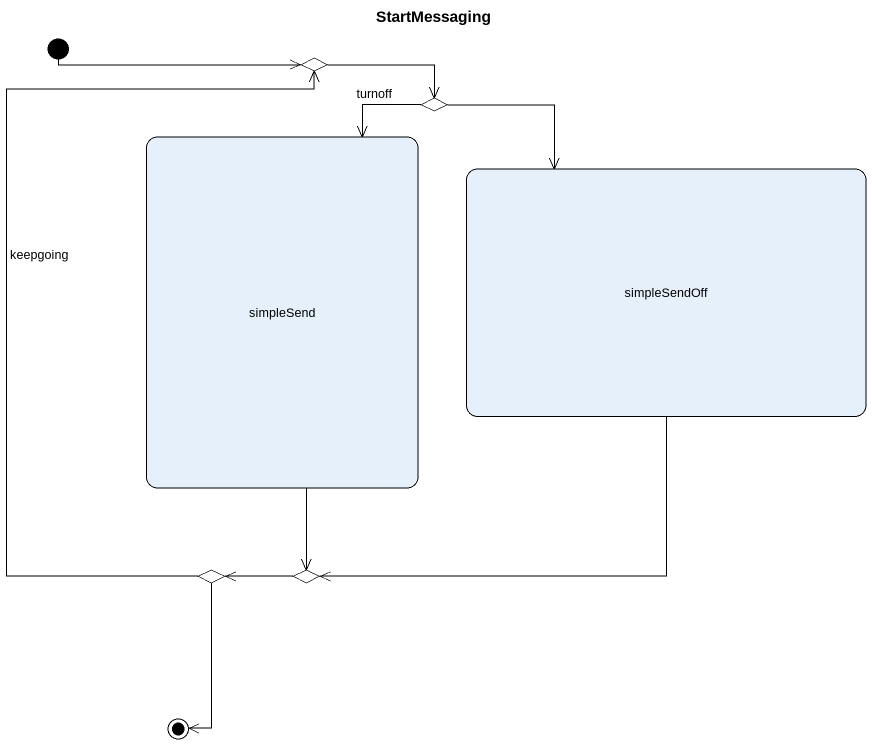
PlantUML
@startuml
title StartMessaging
hide empty description
state choice1 <<choice>>
state choice2 <<choice>>
state simpleSend
state simpleSendOff
state choice3 <<choice>>
state choice4 <<choice>>
[*] -right-> choice1
choice1 -right-> choice2
choice2 --> simpleSend : turnoff
choice2 --> simpleSendOff
simpleSend --> choice4
simpleSendOff --> choice4
choice3 -up-> choice1 : keepgoing
choice4 -left-> choice3
choice3 --> [*]
@enduml
